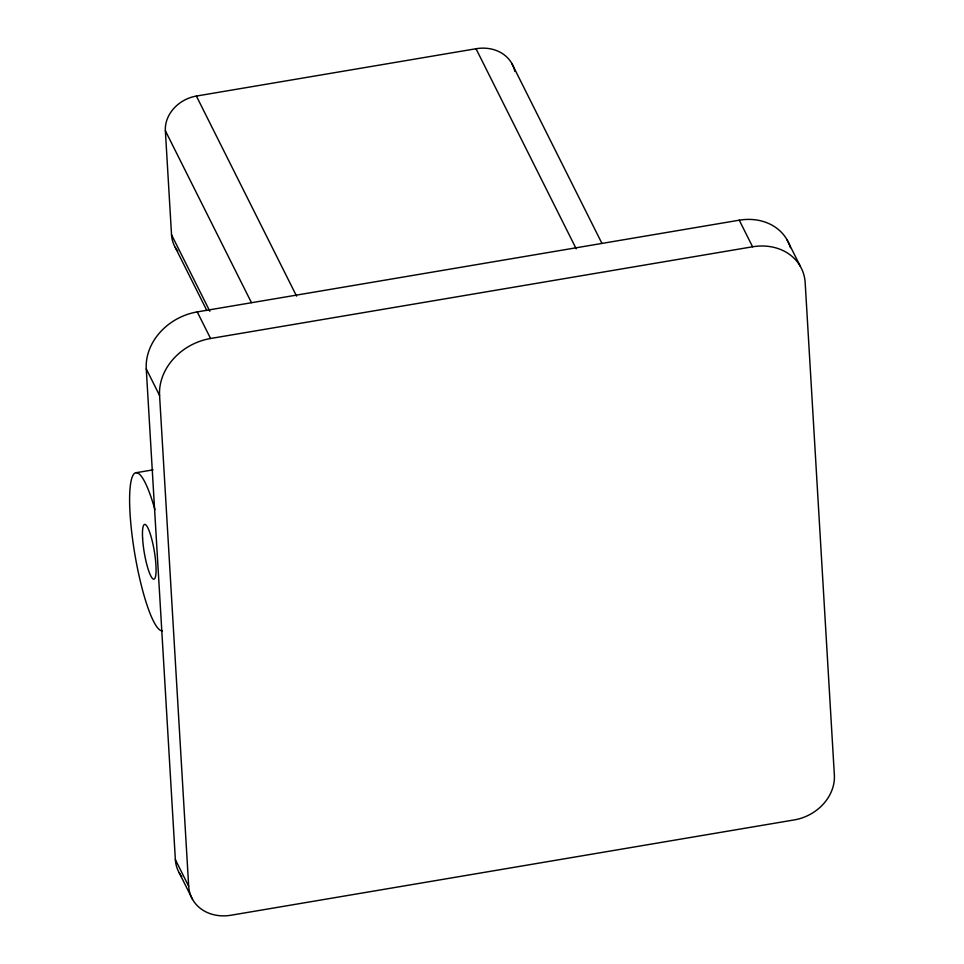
<?xml version="1.0" encoding="UTF-8"?>
<svg xmlns="http://www.w3.org/2000/svg" width="964" height="964" viewBox="0 0 964 964"><rect width="100%" height="100%" fill="white"/><g stroke="black" fill="none" stroke-linecap="round" stroke-linejoin="round"><path stroke-width="1.45" d="M177.725 251.074A39.861 33.656 -26.6 0 1 171.532 234.77L165.362 130.743A33.788 28.522 -26.6 0 1 196.391 96.063L476.023 48.742A38.596 32.595 -26.6 0 1 514.848 71.408M181.81 876.613A41.524 35.053 -26.6 0 1 175.364 859.635L146.263 368.887A55.526 46.887 -26.6 0 1 197.246 311.902L739.268 220.19A51.538 43.513 -26.6 0 1 790.384 247.664M188.679 886.229L159.578 395.493A55.526 46.887 -26.6 0 1 210.574 338.497L752.583 246.784A51.538 43.513 -26.6 0 1 805.181 282.765L834.366 775.092A43.669 36.861 -26.6 0 1 794.276 819.906L231.059 915.222A41.524 35.053 -26.6 0 1 188.679 886.229L175.364 859.635M136.105 472.722L153.095 469.842M787.046 239.807L800.373 266.401M739.268 220.19L752.583 246.784M511.824 63.443L601.91 243.35M476.023 48.742L576.207 248.796M196.391 96.063L296.575 296.117M165.362 130.743L251.423 302.6M171.532 234.77L209.863 311.3M175.255 247.423L206.85 310.529M197.246 311.902L210.574 338.497M146.263 368.887L159.578 395.493M179.232 872.818L192.559 899.412M162.434 630.866A80.169 14.617 80.4 0 1 130.08 514.125A80.169 14.617 80.4 0 1 154.927 509.667M142.612 538.49A27.751 5.061 80.4 0 0 153.83 579.171A27.751 5.061 80.4 0 0 151.372 537.707A27.751 5.061 80.4 0 0 142.612 538.49"/></g></svg>
